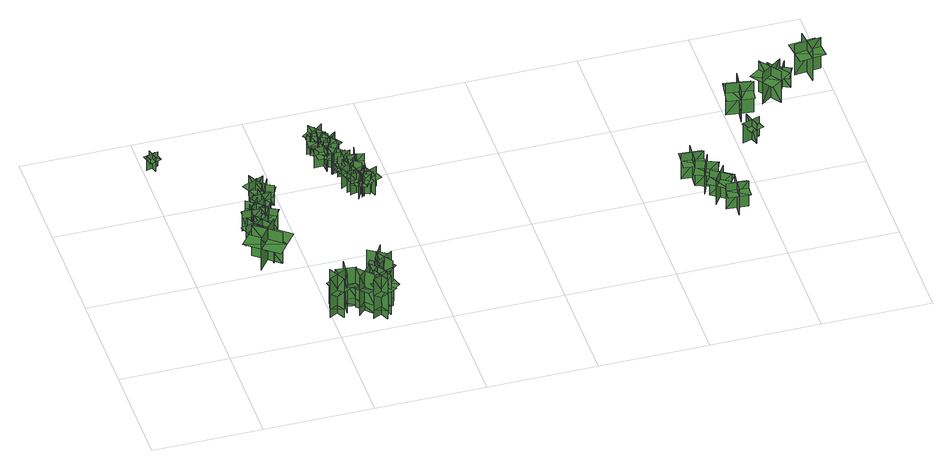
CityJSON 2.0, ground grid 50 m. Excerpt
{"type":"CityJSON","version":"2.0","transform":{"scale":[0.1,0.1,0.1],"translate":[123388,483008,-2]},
"CityObjects":{
"tree1":{"type":"SolitaryVegetationObject","geometry":[{"type":"MultiSurface","lod":"1","boundaries":[[[0,1,2]],[[0,2,3]],[[4,5,6]],[[4,6,7]],[[8,9,10]],[[8,10,11]],[[8,11,12]],[[8,12,13]]]}]},
"tree2":{"type":"SolitaryVegetationObject","geometry":[{"type":"MultiSurface","lod":"1","boundaries":[[[14,15,16]],[[14,16,17]],[[18,19,20]],[[18,20,21]],[[22,23,24]],[[22,24,25]],[[22,25,26]],[[22,26,27]]]}]},
"tree3":{"type":"SolitaryVegetationObject","geometry":[{"type":"MultiSurface","lod":"1","boundaries":[[[28,29,30]],[[28,30,31]],[[32,33,34]],[[32,34,35]],[[36,37,38]],[[36,38,39]],[[36,37,40]],[[36,40,41]]]}]},
"tree4":{"type":"SolitaryVegetationObject","geometry":[{"type":"MultiSurface","lod":"1","boundaries":[[[42,43,44]],[[42,44,45]],[[46,47,48]],[[46,48,49]],[[50,51,52]],[[50,52,53]],[[50,51,54]],[[50,54,55]]]}]},
"tree5":{"type":"SolitaryVegetationObject","geometry":[{"type":"MultiSurface","lod":"1","boundaries":[[[56,57,58]],[[56,58,59]],[[60,61,62]],[[60,62,63]],[[64,65,66]],[[64,66,67]],[[64,65,68]],[[64,68,69]]]}]},
"tree6":{"type":"SolitaryVegetationObject","geometry":[{"type":"MultiSurface","lod":"1","boundaries":[[[70,71,72]],[[70,72,73]],[[74,75,76]],[[74,76,77]],[[78,79,80]],[[78,80,81]],[[78,79,82]],[[78,82,83]]]}]},
"tree7":{"type":"SolitaryVegetationObject","geometry":[{"type":"MultiSurface","lod":"1","boundaries":[[[84,85,86]],[[84,86,87]],[[88,89,90]],[[88,90,91]],[[92,93,94]],[[92,94,95]],[[92,93,96]],[[92,96,97]]]}]},
"tree8":{"type":"SolitaryVegetationObject","geometry":[{"type":"MultiSurface","lod":"1","boundaries":[[[98,99,100]],[[98,100,101]],[[102,103,104]],[[102,104,105]],[[106,107,103]],[[106,103,102]],[[108,109,99]],[[108,99,98]],[[110,111,112]],[[110,112,113]],[[114,115,116]],[[114,116,117]]]}]},
"tree9":{"type":"SolitaryVegetationObject","geometry":[{"type":"MultiSurface","lod":"1","boundaries":[[[118,119,120]],[[118,120,121]],[[122,123,124]],[[122,124,125]],[[126,127,128]],[[126,128,129]],[[126,127,130]],[[126,130,131]]]}]},
"tree10":{"type":"SolitaryVegetationObject","geometry":[{"type":"MultiSurface","lod":"1","boundaries":[[[132,133,134]],[[132,134,135]],[[136,137,138]],[[136,138,139]],[[140,141,142]],[[140,142,143]],[[140,141,144]],[[140,144,145]]]}]},
"tree11":{"type":"SolitaryVegetationObject","geometry":[{"type":"MultiSurface","lod":"1","boundaries":[[[146,147,148]],[[146,148,149]],[[150,151,152]],[[150,152,153]],[[154,155,151]],[[154,151,150]],[[156,157,147]],[[156,147,146]],[[158,159,160]],[[158,160,161]],[[162,163,164]],[[162,164,165]]]}]},
"tree12":{"type":"SolitaryVegetationObject","geometry":[{"type":"MultiSurface","lod":"1","boundaries":[[[166,167,168]],[[166,168,169]],[[170,171,172]],[[170,172,173]],[[174,175,176]],[[174,176,177]],[[174,175,178]],[[174,178,179]]]}]},
"tree13":{"type":"SolitaryVegetationObject","geometry":[{"type":"MultiSurface","lod":"1","boundaries":[[[180,181,182]],[[180,182,183]],[[184,185,186]],[[184,186,187]],[[188,189,190]],[[188,190,191]],[[188,189,192]],[[188,192,193]]]}]},
"tree14":{"type":"SolitaryVegetationObject","geometry":[{"type":"MultiSurface","lod":"1","boundaries":[[[194,195,196]],[[194,196,197]],[[198,199,200]],[[198,200,201]],[[202,203,199]],[[202,199,198]],[[204,205,195]],[[204,195,194]],[[206,207,208]],[[206,208,209]],[[210,211,212]],[[210,212,213]]]}]},
"tree15":{"type":"SolitaryVegetationObject","geometry":[{"type":"MultiSurface","lod":"1","boundaries":[[[214,215,216]],[[214,216,217]],[[218,219,220]],[[218,220,221]],[[222,223,224]],[[222,224,225]],[[222,223,226]],[[222,226,227]]]}]},
"tree16":{"type":"SolitaryVegetationObject","geometry":[{"type":"MultiSurface","lod":"1","boundaries":[[[228,229,230]],[[228,230,231]],[[232,233,234]],[[232,234,235]],[[236,237,238]],[[236,238,239]],[[236,237,240]],[[236,240,241]]]}]},
"tree17":{"type":"SolitaryVegetationObject","geometry":[{"type":"MultiSurface","lod":"1","boundaries":[[[242,243,244]],[[242,244,245]],[[246,247,248]],[[246,248,249]],[[250,251,247]],[[250,247,246]],[[252,253,243]],[[252,243,242]],[[254,255,256]],[[254,256,257]],[[258,259,260]],[[258,260,261]]]}]},
"tree18":{"type":"SolitaryVegetationObject","geometry":[{"type":"MultiSurface","lod":"1","boundaries":[[[262,263,264]],[[262,264,265]],[[266,267,268]],[[266,268,269]],[[270,271,267]],[[270,267,266]],[[272,273,263]],[[272,263,262]],[[274,275,276]],[[274,276,277]],[[278,279,280]],[[278,280,281]]]}]},
"tree19":{"type":"SolitaryVegetationObject","geometry":[{"type":"MultiSurface","lod":"1","boundaries":[[[282,283,284]],[[282,284,285]],[[286,287,288]],[[286,288,289]],[[290,291,287]],[[290,287,286]],[[292,293,283]],[[292,283,282]],[[294,295,296]],[[294,296,297]],[[298,299,300]],[[298,300,301]]]}]},
"tree20":{"type":"SolitaryVegetationObject","geometry":[{"type":"MultiSurface","lod":"1","boundaries":[[[302,303,304]],[[302,304,305]],[[306,307,308]],[[306,308,309]],[[310,311,307]],[[310,307,306]],[[312,313,303]],[[312,303,302]],[[314,315,316]],[[314,316,317]],[[318,319,320]],[[318,320,321]]]}]},
"tree21":{"type":"SolitaryVegetationObject","geometry":[{"type":"MultiSurface","lod":"1","boundaries":[[[322,323,324]],[[322,324,325]],[[326,327,328]],[[326,328,329]],[[330,331,327]],[[330,327,326]],[[332,333,323]],[[332,323,322]],[[334,335,336]],[[334,336,337]],[[338,339,340]],[[338,340,341]]]}]},
"tree22":{"type":"SolitaryVegetationObject","geometry":[{"type":"MultiSurface","lod":"1","boundaries":[[[342,343,344]],[[342,344,345]],[[346,347,348]],[[346,348,349]],[[350,351,352]],[[350,352,353]],[[350,351,354]],[[350,354,355]]]}]},
"tree23":{"type":"SolitaryVegetationObject","geometry":[{"type":"MultiSurface","lod":"1","boundaries":[[[356,357,358]],[[356,358,359]],[[360,361,362]],[[360,362,363]],[[364,365,366]],[[364,366,367]],[[364,365,368]],[[364,368,369]]]}]},
"tree24":{"type":"SolitaryVegetationObject","geometry":[{"type":"MultiSurface","lod":"1","boundaries":[[[370,371,372]],[[370,372,373]],[[374,375,376]],[[374,376,377]],[[378,379,380]],[[378,380,381]],[[378,379,382]],[[378,382,383]]]}]},
"tree25":{"type":"SolitaryVegetationObject","geometry":[{"type":"MultiSurface","lod":"1","boundaries":[[[384,385,386]],[[384,386,387]],[[388,389,390]],[[388,390,391]],[[392,393,394]],[[392,394,395]],[[392,393,396]],[[392,396,397]]]}]},
"tree26":{"type":"SolitaryVegetationObject","geometry":[{"type":"MultiSurface","lod":"1","boundaries":[[[398,399,400]],[[398,400,401]],[[402,403,404]],[[402,404,405]],[[406,407,408]],[[406,408,409]],[[406,407,410]],[[406,410,411]]]}]},
"tree27":{"type":"SolitaryVegetationObject","geometry":[{"type":"MultiSurface","lod":"1","boundaries":[[[412,413,414]],[[412,414,415]],[[416,417,418]],[[416,418,419]],[[420,421,422]],[[420,422,423]],[[420,421,424]],[[420,424,425]]]}]},
"tree28":{"type":"SolitaryVegetationObject","geometry":[{"type":"MultiSurface","lod":"1","boundaries":[[[426,427,428]],[[426,428,429]],[[430,431,432]],[[430,432,433]],[[434,435,436]],[[434,436,437]],[[434,435,438]],[[434,438,439]]]}]},
"tree29":{"type":"SolitaryVegetationObject","geometry":[{"type":"MultiSurface","lod":"1","boundaries":[[[440,441,442]],[[440,442,443]],[[444,445,446]],[[444,446,447]],[[448,449,450]],[[448,450,451]],[[448,449,452]],[[448,452,453]]]}]},
"tree30":{"type":"SolitaryVegetationObject","geometry":[{"type":"MultiSurface","lod":"1","boundaries":[[[454,455,456]],[[454,456,457]],[[458,459,460]],[[458,460,461]],[[462,463,464]],[[462,464,465]],[[462,463,466]],[[462,466,467]]]}]},
"tree31":{"type":"SolitaryVegetationObject","geometry":[{"type":"MultiSurface","lod":"1","boundaries":[[[468,469,470]],[[468,470,471]],[[472,473,474]],[[472,474,475]],[[476,477,478]],[[476,478,479]],[[476,477,480]],[[476,480,481]]]}]},
"tree32":{"type":"SolitaryVegetationObject","geometry":[{"type":"MultiSurface","lod":"1","boundaries":[[[482,483,484]],[[482,484,485]],[[486,487,488]],[[486,488,489]],[[490,491,492]],[[490,492,493]],[[490,491,494]],[[490,494,495]]]}]},
"tree33":{"type":"SolitaryVegetationObject","geometry":[{"type":"MultiSurface","lod":"1","boundaries":[[[496,497,498]],[[496,498,499]],[[500,501,502]],[[500,502,503]],[[504,505,506]],[[504,506,507]],[[504,505,508]],[[504,508,509]]]}]},
"tree34":{"type":"SolitaryVegetationObject","geometry":[{"type":"MultiSurface","lod":"1","boundaries":[[[510,511,512]],[[510,512,513]],[[514,515,516]],[[514,516,517]],[[518,519,520]],[[518,520,521]],[[518,519,522]],[[518,522,523]]]}]},
"tree35":{"type":"SolitaryVegetationObject","geometry":[{"type":"MultiSurface","lod":"1","boundaries":[[[524,525,526]],[[524,526,527]],[[528,529,530]],[[528,530,531]],[[532,533,534]],[[532,534,535]],[[532,533,536]],[[532,536,537]]]}]},
"tree36":{"type":"SolitaryVegetationObject","geometry":[{"type":"MultiSurface","lod":"1","boundaries":[[[538,539,540]],[[538,540,541]],[[542,543,544]],[[542,544,545]],[[546,547,548]],[[546,548,549]],[[546,547,550]],[[546,550,551]]]}]},
"tree37":{"type":"SolitaryVegetationObject","geometry":[{"type":"MultiSurface","lod":"1","boundaries":[[[552,553,554]],[[552,554,555]],[[556,557,558]],[[556,558,559]],[[560,561,562]],[[560,562,563]],[[560,561,564]],[[560,564,565]]]}]},
"tree38":{"type":"SolitaryVegetationObject","geometry":[{"type":"MultiSurface","lod":"1","boundaries":[[[566,567,568]],[[566,568,569]],[[570,571,572]],[[570,572,573]],[[574,575,576]],[[574,576,577]],[[574,575,578]],[[574,578,579]]]}]},
"tree39":{"type":"SolitaryVegetationObject","geometry":[{"type":"MultiSurface","lod":"1","boundaries":[[[580,581,582]],[[580,582,583]],[[584,585,586]],[[584,586,587]],[[588,589,590]],[[588,590,591]],[[588,591,592]],[[588,592,593]]]}]},
"tree40":{"type":"SolitaryVegetationObject","geometry":[{"type":"MultiSurface","lod":"1","boundaries":[[[594,595,596]],[[594,596,597]],[[598,599,600]],[[598,600,601]],[[602,603,604]],[[602,604,605]],[[602,605,606]],[[602,606,607]]]}]},
"tree41":{"type":"SolitaryVegetationObject","geometry":[{"type":"MultiSurface","lod":"1","boundaries":[[[608,609,610]],[[608,610,611]],[[612,613,614]],[[612,614,615]],[[616,617,618]],[[616,618,619]],[[616,619,620]],[[616,620,621]]]}]},
"tree42":{"type":"SolitaryVegetationObject","geometry":[{"type":"MultiSurface","lod":"1","boundaries":[[[622,623,624]],[[622,624,625]],[[626,627,628]],[[626,628,629]],[[630,631,632]],[[630,632,633]],[[630,633,634]],[[630,634,635]]]}]},
"tree43":{"type":"SolitaryVegetationObject","geometry":[{"type":"MultiSurface","lod":"1","boundaries":[[[636,637,638]],[[636,638,639]],[[640,641,642]],[[640,642,643]],[[644,645,646]],[[644,646,647]],[[644,647,648]],[[644,648,649]]]}]},
"tree44":{"type":"SolitaryVegetationObject","geometry":[{"type":"MultiSurface","lod":"1","boundaries":[[[650,651,652]],[[650,652,653]],[[654,655,656]],[[654,656,657]],[[658,659,660]],[[658,660,661]],[[658,661,662]],[[658,662,663]]]}]},
"tree45":{"type":"SolitaryVegetationObject","geometry":[{"type":"MultiSurface","lod":"1","boundaries":[[[664,665,666]],[[664,666,667]],[[668,669,670]],[[668,670,671]],[[672,673,674]],[[672,674,675]],[[672,675,676]],[[672,676,677]]]}]},
"tree46":{"type":"SolitaryVegetationObject","geometry":[{"type":"MultiSurface","lod":"1","boundaries":[[[678,679,680]],[[678,680,681]],[[682,683,684]],[[682,684,685]],[[686,687,688]],[[686,688,689]],[[686,689,690]],[[686,690,691]]]}]},
"tree47":{"type":"SolitaryVegetationObject","geometry":[{"type":"MultiSurface","lod":"1","boundaries":[[[692,693,694]],[[692,694,695]],[[696,697,698]],[[696,698,699]],[[700,701,702]],[[700,702,703]],[[700,703,704]],[[700,704,705]]]}]}
},
"vertices":[
[61,1299,31],[7,1284,31],[7,1284,108],[61,1299,108],[29,1317,31],[43,1264,31],[43,1264,108],[29,1317,108],[29,1317,86],[2,1310,86],[17,1257,86],[43,1264,86],[70,1271,86],[55,1325,86],
[374,599,44],[374,599,215],[283,483,215],[283,483,44],[384,500,44],[384,500,215],[272,587,215],[272,587,44],[401,486,159],[447,544,159],[308,653,159],[262,595,159],[217,537,159],[356,428,159],
[286,699,51],[318,623,51],[318,623,160],[286,699,160],[265,647,51],[341,679,51],[341,679,160],[265,647,160],[284,698,124],[315,622,124],[353,638,124],[322,714,124],[285,609,124],[253,685,124],
[345,599,40],[351,517,40],[351,517,149],[345,599,149],[308,557,40],[390,563,40],[390,563,149],[308,557,149],[342,599,113],[348,517,113],[389,520,113],[383,602,113],[315,515,113],[309,597,113],
[363,575,52],[319,645,52],[319,645,162],[363,575,162],[375,630,52],[305,586,52],[305,586,162],[375,630,162],[365,577,125],[321,646,125],[286,624,125],[330,555,125],[349,664,125],[393,594,125],
[322,790,47],[315,708,47],[315,708,157],[322,790,157],[279,754,47],[361,747,47],[361,747,157],[279,754,157],[320,790,120],[312,708,120],[354,705,120],[361,786,120],[279,711,120],[286,793,120],
[370,649,44],[321,715,44],[321,715,154],[370,649,154],[378,704,44],[312,656,44],[312,656,154],[378,704,154],[372,651,117],[323,717,117],[290,693,117],[338,626,117],[350,737,117],[399,670,117],
[559,145,78],[479,102,78],[479,104,248],[559,146,248],[494,165,78],[537,85,78],[537,86,248],[495,166,248],[495,166,33],[537,86,33],[559,146,33],[479,104,33],[559,146,161],[479,103,161],[501,62,177],[581,105,177],[490,109,187],[550,141,187],[533,172,197],[474,139,197],
[367,829,44],[318,763,44],[318,763,154],[367,829,154],[312,820,44],[378,772,44],[378,772,154],[312,820,154],[365,831,117],[316,764,117],[349,740,117],[398,806,117],[289,784,117],[338,850,117],
[394,817,42],[324,773,42],[324,773,152],[394,817,152],[339,829,42],[383,760,42],[383,760,152],[339,829,152],[393,819,115],[323,776,115],[344,741,115],[414,784,115],[305,804,115],[375,847,115],
[609,147,78],[519,157,78],[519,159,248],[609,149,248],[566,201,78],[557,111,78],[557,111,248],[567,201,248],[567,201,33],[557,111,33],[609,149,33],[519,159,33],[609,148,161],[519,158,161],[514,112,178],[604,102,178],[531,157,188],[599,150,188],[602,184,197],[535,191,197],
[378,718,39],[417,790,39],[417,790,148],[378,718,148],[432,734,39],[359,773,39],[359,773,148],[432,734,148],[380,717,112],[420,789,112],[384,809,112],[344,737,112],[449,773,112],[409,701,112],
[388,887,42],[396,805,42],[396,805,151],[388,887,151],[352,844,42],[434,852,42],[434,852,151],[352,844,151],[385,887,115],[393,805,115],[434,809,115],[426,891,115],[360,802,115],[352,884,115],
[669,78,76],[604,142,76],[606,143,247],[670,79,247],[669,147,77],[605,82,77],[605,82,247],[669,146,247],[669,146,31],[605,82,31],[670,79,31],[606,143,31],[669,79,160],[605,143,160],[573,110,176],[637,46,176],[614,134,186],[662,86,186],[687,111,196],[638,159,196],
[362,932,39],[435,969,39],[435,969,149],[362,932,149],[415,914,39],[378,988,39],[378,988,149],[415,914,149],[363,930,112],[436,966,112],[418,1003,112],[344,966,112],[451,936,112],[378,900,112],
[464,893,38],[390,929,38],[390,929,148],[464,893,148],[445,946,38],[409,872,38],[409,872,148],[445,946,148],[465,896,111],[391,932,111],[373,895,111],[447,859,111],[405,962,111],[479,926,111],
[741,85,76],[659,46,76],[658,48,246],[740,86,246],[676,108,76],[715,26,76],[715,27,246],[677,109,246],[677,109,31],[715,27,31],[740,86,31],[658,48,31],[740,86,159],[658,47,159],[678,5,175],[760,44,175],[669,53,186],[731,82,186],[716,113,195],[655,84,195],
[728,92,73],[669,161,73],[670,162,243],[729,93,243],[734,160,74],[665,102,74],[665,101,243],[734,160,243],[734,160,28],[665,101,28],[729,93,28],[670,162,28],[729,92,156],[670,162,156],[635,132,173],[693,63,173],[678,152,183],[722,101,183],[748,123,192],[704,175,192],
[708,139,74],[738,53,74],[737,53,244],[707,138,244],[678,77,74],[764,107,74],[763,108,244],[678,78,244],[678,78,29],[763,108,29],[707,138,29],[737,53,29],[707,138,157],[738,53,157],[781,68,173],[751,154,173],[733,65,184],[710,128,184],[678,117,193],[701,53,193],
[772,150,70],[721,225,70],[722,226,241],[773,151,241],[785,217,71],[710,166,71],[710,166,241],[786,216,241],[786,216,25],[710,166,25],[773,151,25],[722,226,25],[772,150,154],[722,226,154],[684,200,170],[734,125,170],[729,215,180],[767,159,180],[796,178,190],[757,235,190],
[754,264,75],[706,187,75],[705,188,245],[752,265,245],[687,249,75],[764,201,75],[765,202,245],[687,249,245],[687,249,30],[765,202,30],[752,265,30],[705,188,30],[753,265,158],[706,188,158],[745,163,174],[792,241,174],[712,198,185],[747,256,185],[718,274,194],[683,216,194],
[744,1042,44],[738,1124,44],[738,1124,154],[744,1042,154],[780,1084,44],[698,1078,44],[698,1078,154],[780,1084,154],[747,1042,117],[740,1124,117],[699,1121,117],[706,1039,117],[773,1127,117],[780,1045,117],
[769,1152,60],[687,1157,60],[687,1157,170],[769,1152,170],[731,1194,60],[727,1112,60],[727,1112,170],[731,1194,170],[769,1155,133],[687,1159,133],[685,1118,133],[767,1114,133],[689,1192,133],[771,1188,133],
[774,1110,55],[702,1151,55],[702,1151,165],[774,1110,165],[759,1164,55],[718,1093,55],[718,1093,165],[759,1164,165],[775,1113,128],[704,1154,128],[683,1118,128],[755,1077,128],[720,1182,128],[792,1141,128],
[760,1147,67],[707,1210,67],[707,1210,176],[760,1147,176],[765,1202,67],[702,1149,67],[702,1149,176],[765,1202,176],[762,1148,140],[709,1211,140],[678,1185,140],[730,1122,140],[735,1233,140],[787,1170,140],
[830,901,41],[792,974,41],[792,974,151],[830,901,151],[846,954,41],[773,917,41],[773,917,151],[846,954,151],[832,902,114],[794,975,114],[758,956,114],[795,883,114],[824,991,114],[861,917,114],
[748,1051,51],[784,1125,51],[784,1125,161],[748,1051,161],[801,1069,51],[727,1105,51],[727,1105,161],[801,1069,161],[751,1050,124],[787,1124,124],[750,1142,124],[714,1068,124],[817,1109,124],[781,1035,124],
[817,1020,49],[750,1068,49],[750,1068,159],[817,1020,159],[807,1075,49],[760,1008,49],[760,1008,159],[807,1075,159],[818,1022,122],[751,1070,122],[728,1036,122],[794,989,122],[771,1097,122],[838,1049,122],
[867,912,38],[788,887,38],[788,887,148],[867,912,148],[818,938,38],[842,859,38],[842,859,148],[818,938,148],[866,914,111],[788,890,111],[800,851,111],[878,875,111],[778,922,111],[857,946,111],
[851,845,36],[824,923,36],[824,923,146],[851,845,146],[876,896,36],[798,869,36],[798,869,146],[876,896,146],[854,846,109],[827,924,109],[788,910,109],[815,832,109],[858,935,109],[885,857,109],
[860,906,36],[823,833,36],[823,833,145],[860,906,145],[807,888,36],[880,851,36],[880,851,145],[807,888,145],[858,907,109],[820,834,109],[857,815,109],[894,888,109],[791,849,109],[828,922,109],
[796,1057,47],[800,975,47],[800,975,157],[796,1057,157],[758,1016,47],[840,1020,47],[840,1020,157],[758,1016,157],[793,1057,120],[797,975,120],[838,977,120],[834,1059,120],[764,973,120],[760,1055,120],
[818,1025,48],[809,943,48],[809,943,158],[818,1025,158],[775,989,48],[856,981,48],[856,981,158],[775,989,158],[815,1025,121],[807,943,121],[848,939,121],[856,1021,121],[774,947,121],[782,1028,121],
[752,1152,59],[798,1084,59],[798,1084,168],[752,1152,168],[742,1097,59],[809,1143,59],[809,1143,168],[742,1097,168],[749,1150,132],[796,1082,132],[830,1106,132],[783,1174,132],[769,1064,132],[722,1131,132],
[865,925,47],[798,973,47],[798,973,156],[865,925,156],[856,980,47],[808,913,47],[808,913,156],[856,980,156],[867,927,120],[800,975,120],[776,942,120],[843,894,120],[819,1002,120],[886,954,120],
[895,860,38],[820,895,38],[820,895,148],[895,860,148],[876,912,38],[841,838,38],[841,838,148],[876,912,148],[896,862,111],[822,897,111],[804,860,111],[879,825,111],[835,927,111],[910,893,111],
[920,891,39],[843,862,39],[843,862,149],[920,891,149],[869,914,39],[898,837,39],[898,837,149],[869,914,149],[919,894,112],[842,865,112],[857,826,112],[934,855,112],[830,896,112],[907,925,112],
[810,991,53],[890,973,53],[890,973,163],[810,991,163],[840,944,53],[858,1024,53],[858,1024,163],[840,944,163],[809,988,126],[889,970,126],[898,1010,126],[818,1028,126],[882,938,126],[802,956,126],
[2251,645,7],[2243,546,7],[2243,546,146],[2251,645,146],[2200,602,7],[2299,594,7],[2299,594,146],[2200,602,146],[2200,602,107],[2196,553,107],[2295,544,107],[2299,594,107],[2304,644,107],[2204,652,107],
[2306,570,4],[2269,478,4],[2269,478,143],[2306,570,143],[2245,545,4],[2337,508,4],[2337,508,143],[2245,545,143],[2245,545,104],[2226,498,104],[2319,461,104],[2337,508,104],[2356,554,104],[2263,591,104],
[2353,481,3],[2297,399,3],[2297,399,142],[2353,481,142],[2288,469,3],[2370,413,3],[2370,413,142],[2288,469,142],[2288,469,103],[2260,428,103],[2342,372,103],[2370,413,103],[2398,454,103],[2316,510,103],
[2381,405,0],[2372,306,0],[2372,306,139],[2381,405,139],[2330,362,0],[2429,354,0],[2429,354,139],[2330,362,139],[2330,362,100],[2325,313,100],[2425,304,100],[2429,354,100],[2433,403,100],[2334,412,100],
[2578,734,11],[2552,811,11],[2552,811,120],[2578,734,120],[2601,780,11],[2601,780,120],[2524,755,120],[2524,755,11],[2601,780,85],[2591,813,85],[2529,792,85],[2539,760,85],[2550,728,85],[2612,748,85],
[2507,963,7],[2627,947,7],[2627,947,177],[2507,963,177],[2556,898,7],[2572,1019,7],[2572,1019,177],[2556,898,177],[2556,898,129],[2616,890,129],[2632,1011,129],[2572,1019,129],[2511,1027,129],[2495,906,129],
[2679,988,8],[2777,1060,8],[2777,1060,178],[2679,988,178],[2759,975,8],[2687,1073,8],[2687,1073,178],[2759,975,178],[2759,975,130],[2808,1011,130],[2736,1109,130],[2687,1073,130],[2638,1037,130],[2710,939,130],
[2777,1042,10],[2812,1112,10],[2812,1112,117],[2777,1042,117],[2826,1058,10],[2757,1093,10],[2757,1093,117],[2826,1058,117],[2826,1058,87],[2844,1093,87],[2774,1128,87],[2757,1093,87],[2739,1059,87],[2809,1024,87],
[2916,1197,9],[2930,1076,9],[2930,1076,179],[2916,1197,179],[2865,1133,9],[2986,1147,9],[2986,1147,179],[2865,1133,179],[2865,1133,131],[2872,1073,131],[2993,1087,131],[2986,1147,131],[2979,1208,131],[2858,1194,131]
]}
